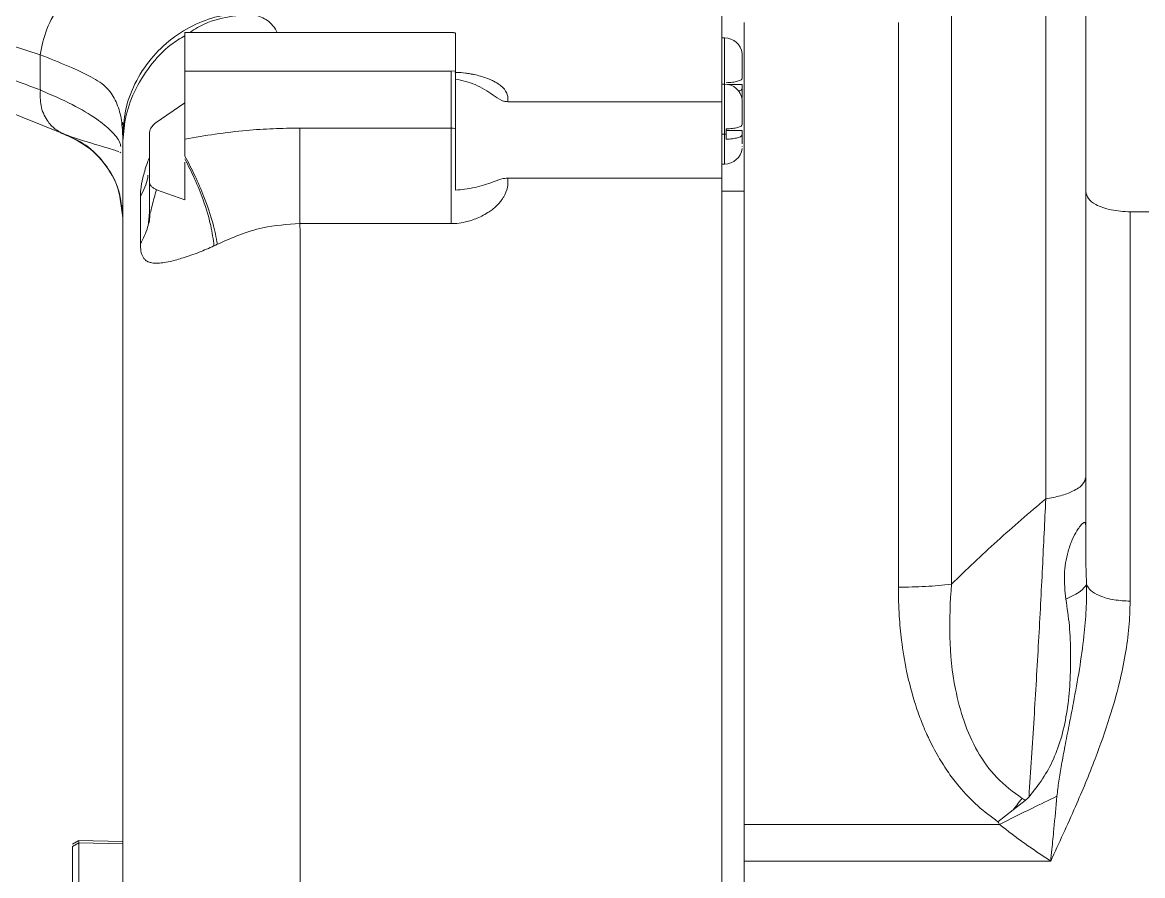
# Model space of a CAD drawing. Header units: millimetres. Extents: x 169 to 14583, y -399 to 10804.
# Drawn here: x 9092.7 to 9218.9, y 6290.1 to 6386.2 of the extents above; entities that cross this region are included whole.
import ezdxf

# ---------------------------------------------------------------- set-up
doc = ezdxf.new("R2010")
doc.units = ezdxf.units.MM
doc.header["$LTSCALE"] = 35

msp = doc.modelspace()

# ---------------------------------------------------------------- linework, layer by layer
at = {"color": 7, "linetype": 'Continuous', "lineweight": 18}
for p, q in [((9212.467, 6405.026), (9212.467, 6367.138)), ((9140.967, 6385.06), (9110.967, 6385.06)), ((9110.967, 6385.037), (9110.967, 6385.06)), ((9141.467, 6385.014), (9140.967, 6385.06)), ((9140.967, 6385.039), (9140.967, 6385.06)), ((9088.637, 6384.52), (9094.664, 6382.571)), ((9171.767, 6384.467), (9171.467, 6384.467)), ((9173.767, 6382.489), (9173.767, 6382.466)), ((9173.767, 6382.489), (9173.767, 6382.463)), ((9173.767, 6382.21), (9173.767, 6382.184)), ((9173.767, 6382.162), (9173.767, 6382.184)), ((9110.967, 6380.721), (9140.967, 6380.721)), ((9140.967, 6380.721), (9141.467, 6380.773)), ((9171.767, 6379.265), (9171.467, 6379.265)), ((9172.119, 6379.234), (9173.767, 6379.234)), ((9173.767, 6378.771), (9173.767, 6379.234)), ((9088.457, 6377.218), (9097.477, 6373.579)), ((9171.467, 6377.279), (9147.353, 6377.279)), ((9173.767, 6377.445), (9173.767, 6377.471)), ((9173.767, 6377.445), (9173.767, 6377.467)), ((9173.767, 6377.287), (9173.767, 6377.265)), ((9173.767, 6377.287), (9173.767, 6377.261)), ((9110.967, 6377.142), (9107.63, 6374.873)), ((9173.767, 6377.009), (9173.767, 6376.983)), ((9173.767, 6376.961), (9173.767, 6376.983)), ((9097.467, 6373.583), (9097.025, 6373.782)), ((9104.009, 6374.442), (9104.021, 6373.681)), ((9123.935, 6374.313), (9140.967, 6374.313)), ((9171.767, 6373.624), (9171.467, 6373.624)), ((9171.967, 6374.217), (9171.967, 6373.626)), ((9171.967, 6374.033), (9173.767, 6374.033)), ((9171.967, 6373.626), (9171.967, 6373.056)), ((9173.767, 6373.569), (9173.767, 6374.033)), ((9110.967, 6371.168), (9110.967, 6373.062)), ((9173.767, 6372.243), (9173.767, 6372.269)), ((9173.767, 6372.243), (9173.767, 6372.266)), ((9103.748, 6371.525), (9103.645, 6371.591)), ((9171.467, 6370.265), (9171.767, 6370.265)), ((9106.839, 6369.002), (9106.829, 6369.015)), ((9147.353, 6368.674), (9171.467, 6368.674)), ((9103.563, 6367.107), (9103.967, 6364.233)), ((9106.967, 6364.735), (9106.967, 6368.266)), ((9107.762, 6367.375), (9110.967, 6366.251)), ((9173.967, 6367.222), (9171.467, 6367.222)), ((9212.467, 6367.138), (9212.467, 6327.092)), ((9103.782, 6365.633), (9103.967, 6364.216)), ((9103.864, 6365.647), (9103.896, 6365.572)), ((9217.467, 6364.883), (9227.467, 6364.883)), ((9217.467, 6321.042), (9217.467, 6364.883)), ((9123.935, 6363.559), (9140.967, 6363.559)), ((9204.282, 6297.538), (9205.654, 6298.598)), ((9202.566, 6296.199), (9204.282, 6297.538)), ((9173.967, 6295.896), (9202.74, 6295.896)), ((9099.017, 6294.097), (9098.317, 6293.67)), ((9103.967, 6293.976), (9098.987, 6294.098)), ((9099.017, 6293.837), (9099.017, 6293.993)), ((9099.017, 6293.837), (9098.317, 6293.423)), ((9103.967, 6293.72), (9099.017, 6293.837)), ((9173.967, 6291.767), (9173.967, 6234.508)), ((9173.967, 6291.767), (9208.512, 6291.767))]:
    msp.add_line(p, q, dxfattribs=at)
at = {"color": 7, "linetype": 'Continuous', "lineweight": 18, "flags": 128}
msp.add_lwpolyline([(9123.935, 6363.559), (9123.943, 6362.506), (9123.95, 6360.953), (9123.955, 6358.863), (9123.96, 6356.194), (9123.963, 6352.894), (9123.965, 6348.911), (9123.967, 6344.191), (9123.967, 6339.133), (9123.967, 6335.499), (9123.967, 6330.891), (9123.967, 6325.412), (9123.967, 6319.983), (9123.967, 6311.687), (9123.967, 6310.64), (9123.967, 6310.509), (9123.967, 6310.493), (9123.967, 6310.491), (9123.967, 6310.49), (9123.967, 6310.49), (9123.967, 6310.49), (9123.967, 6310.49), (9123.967, 6310.49), (9123.967, 6310.49), (9123.967, 6310.49), (9123.967, 6310.49), (9123.967, 6310.49), (9123.967, 6310.49), (9123.967, 6310.49), (9123.967, 6310.49), (9123.967, 6310.49), (9123.967, 6310.49), (9123.967, 6310.49), (9123.967, 6310.488), (9123.967, 6310.479), (9123.967, 6310.438), (9123.967, 6310.367), (9123.967, 6309.782), (9123.967, 6308.714), (9123.967, 6307.162), (9123.967, 6305.122), (9123.967, 6302.595), (9123.967, 6298.466), (9123.967, 6293.477), (9123.967, 6287.65)], dxfattribs=at)
at = {"color": 7, "linetype": 'Continuous', "lineweight": 18}
for centre, radius, start, end in [((9140.967, 6382.068), 3, 80.2945, 90), ((9171.767, 6382.467), 2, 7.49901, 90), ((9171.767, 6382.467), 2, 0, 7.49901), ((9171.767, 6377.265), 2, 7.49901, 90), ((9171.767, 6377.265), 2, 0, 7.49901), ((9171.767, 6372.265), 2, 270, 352.5587)]:
    msp.add_arc(centre, radius, start, end, dxfattribs=at)
for points, knots in [([(9088.637, 6384.52), (9088.896, 6385.702), (9089.293, 6387.511), (9090.589, 6389.648), (9091.829, 6391.111), (9093.297, 6392.306), (9095.392, 6393.503), (9097.108, 6393.786), (9098.228, 6393.97)], [0, 0, 0, 0, 0.2424769, 0.37101703, 0.50155147, 0.63186528, 0.75976565, 1, 1, 1, 1]), ([(9103.838, 6391.814), (9103.021, 6391.697), (9101.346, 6391.456), (9098.984, 6390.186), (9096.871, 6388.206), (9095.268, 6385.588), (9094.86, 6383.55), (9094.664, 6382.571)], [0, 0, 0, 0, 0.1836499, 0.3765205, 0.5716904, 0.7943586, 1, 1, 1, 1]), ([(9117.87, 6387.286), (9116.938, 6387.22), (9115.008, 6387.082), (9112.132, 6386.078), (9109.405, 6384.439), (9107.03, 6382.149), (9105.258, 6379.384), (9104.162, 6376.387), (9104.031, 6374.373), (9103.967, 6373.399)], [0, 0, 0, 0, 0.1300572, 0.2692165, 0.4146503, 0.5626116, 0.7157734, 0.8627123, 1, 1, 1, 1]), ([(9197.325, 6322.945), (9197.325, 6325.757), (9197.325, 6331.381), (9197.325, 6339.432), (9197.325, 6347.097), (9197.325, 6354.279), (9197.325, 6360.911), (9197.325, 6366.926), (9197.325, 6372.263), (9197.325, 6376.87), (9197.325, 6380.699), (9197.325, 6383.718), (9197.325, 6385.874), (9197.325, 6387.222), (9197.325, 6387.379), (9197.325, 6387.457)], [0, 0, 0, 0, 0.0770118, 0.1540237, 0.2310355, 0.3080473, 0.3850592, 0.462071, 0.5390829, 0.6160947, 0.6931065, 0.7701184, 0.8471302, 0.924142, 1, 1, 1, 1]), ([(9111.513, 6385.068), (9111.806, 6385.266), (9113.038, 6386.1), (9115.499, 6386.882), (9117.622, 6387.06), (9118.646, 6387.145)], [0, 0, 0, 0, 0.1387266, 0.5844707, 1, 1, 1, 1]), ([(9118.646, 6387.145), (9119.144, 6386.971), (9120.159, 6386.615), (9121.003, 6385.835), (9121.328, 6385.12), (9121.352, 6385.068)], [0, 0, 0, 0, 0.4714485, 0.9610306, 1, 1, 1, 1]), ([(9171.467, 6387.04), (9171.467, 6386.753), (9171.467, 6386.18), (9171.467, 6384.107), (9171.467, 6381.258), (9171.467, 6378.605), (9171.467, 6377.279)], [0, 0, 0, 0, 0.2496392, 0.4999671, 0.7503142, 1, 1, 1, 1]), ([(9173.967, 6386.199), (9173.967, 6386.121), (9173.967, 6385.959), (9173.967, 6384.46), (9173.967, 6382.032), (9173.967, 6378.624), (9173.967, 6374.303), (9173.967, 6369.111), (9173.967, 6363.112), (9173.967, 6356.373), (9173.967, 6348.974), (9173.967, 6340.998), (9173.967, 6332.54), (9173.967, 6323.696), (9173.967, 6314.569), (9173.967, 6305.262), (9173.967, 6299.018), (9173.967, 6295.896)], [0, 0, 0, 0, 0.0636442, 0.1305268, 0.1974093, 0.2642919, 0.3311744, 0.398057, 0.4649395, 0.5318221, 0.5987047, 0.6655872, 0.7324698, 0.7993523, 0.8662349, 0.9331174, 1, 1, 1, 1]), ([(9191.351, 6386.141), (9191.351, 6386.167), (9191.351, 6386.348), (9191.351, 6385.549), (9191.351, 6383.683), (9191.351, 6380.567), (9191.351, 6376.382), (9191.351, 6371.146), (9191.351, 6364.941), (9191.351, 6357.847), (9191.351, 6349.963), (9191.351, 6341.388), (9191.351, 6332.265), (9191.351, 6325.83), (9191.351, 6322.612)], [0, 0, 0, 0, 0.0148677, 0.1044252, 0.1939827, 0.2835402, 0.3730976, 0.4626551, 0.5522126, 0.6417701, 0.7313276, 0.820885, 0.9104425, 1, 1, 1, 1]), ([(9110.967, 6385.06), (9110.967, 6384.286), (9110.967, 6382.906), (9110.967, 6381.389), (9110.967, 6380.721)], [0, 0, 0, 0, 0.559992, 1, 1, 1, 1]), ([(9141.467, 6380.773), (9141.467, 6381.6), (9141.467, 6383.076), (9141.467, 6384.422), (9141.467, 6385.014)], [0, 0, 0, 0, 0.5599923, 1, 1, 1, 1]), ([(9103.967, 6372.479), (9104.028, 6373.448), (9104.154, 6375.455), (9105.198, 6378.475), (9106.946, 6381.319), (9108.925, 6383.497), (9110.439, 6384.4), (9110.967, 6384.716)], [0, 0, 0, 0, 0.2025764, 0.4194349, 0.6460501, 0.8764327, 1, 1, 1, 1]), ([(9171.767, 6384.388), (9171.767, 6384.391), (9171.767, 6384.396), (9171.767, 6383.627), (9171.767, 6382.303), (9171.767, 6380.726), (9171.767, 6379.696), (9171.767, 6379.253)], [0, 0, 0, 0, 0.1480782, 0.3749156, 0.6017531, 0.8285905, 1, 1, 1, 1]), ([(9094.664, 6382.571), (9095.76, 6382.133), (9097.952, 6381.256), (9100.46, 6380.08), (9102.216, 6379.022), (9103.269, 6377.31), (9103.86, 6375.461), (9103.931, 6374.085), (9103.967, 6373.399)], [0, 0, 0, 0, 0.187616, 0.3751284, 0.5625089, 0.7093773, 0.8553102, 1, 1, 1, 1]), ([(9094.664, 6382.571), (9094.667, 6381.83), (9094.673, 6380.507), (9094.679, 6379.18), (9094.682, 6378.595)], [0, 0, 0, 0, 0.5599744, 1, 1, 1, 1]), ([(9173.767, 6382.463), (9173.767, 6382.442), (9173.767, 6382.404), (9173.767, 6382.27), (9173.767, 6382.21)], [0, 0, 0, 0, 0.5593966, 1, 1, 1, 1]), ([(9094.682, 6378.595), (9092.959, 6379.244), (9089.882, 6380.403), (9087.059, 6381.636), (9085.817, 6382.178)], [0, 0, 0, 0, 0.5599973, 1, 1, 1, 1]), ([(9173.767, 6382.162), (9173.767, 6382.037), (9173.767, 6381.787), (9173.767, 6381.236), (9173.767, 6380.61), (9173.767, 6380.158), (9173.767, 6379.931)], [0, 0, 0, 0, 0.2509654, 0.5007108, 0.750145, 1, 1, 1, 1]), ([(9110.967, 6373.062), (9110.967, 6373.657), (9110.967, 6374.858), (9110.967, 6376.864), (9110.967, 6378.882), (9110.967, 6380.111), (9110.967, 6380.721)], [0, 0, 0, 0, 0.2479103, 0.4997624, 0.7517884, 1, 1, 1, 1]), ([(9147.353, 6377.279), (9147.364, 6377.406), (9147.388, 6377.685), (9147.301, 6378.132), (9147.113, 6378.499), (9146.892, 6378.774), (9146.743, 6378.929), (9146.501, 6379.142), (9146.187, 6379.366), (9145.733, 6379.617), (9145.227, 6379.847), (9144.614, 6380.067), (9144.038, 6380.227), (9143.568, 6380.334), (9143.3, 6380.386), (9143.132, 6380.416), (9142.921, 6380.453), (9142.436, 6380.522), (9141.863, 6380.582), (9141.457, 6380.59), (9141.376, 6380.592)], [0, 0, 0, 0, 0.075586, 0.1675982, 0.2753678, 0.3111392, 0.3540307, 0.3836203, 0.465291, 0.5252279, 0.5935609, 0.6743301, 0.7522464, 0.7875235, 0.8242774, 0.8349618, 0.8382986, 0.8880782, 0.9777327, 1, 1, 1, 1]), ([(9141.467, 6374.226), (9141.467, 6374.764), (9141.467, 6375.842), (9141.469, 6377.545), (9141.47, 6379.228), (9141.468, 6380.258), (9141.467, 6380.773)], [0, 0, 0, 0, 0.2500049, 0.5000046, 0.7500006, 1, 1, 1, 1]), ([(9147.353, 6377.279), (9147.241, 6377.287), (9147.003, 6377.303), (9146.387, 6377.52), (9145.395, 6378.242), (9143.83, 6379.281), (9142.225, 6379.657), (9141.467, 6379.834)], [0, 0, 0, 0, 0.0476912, 0.1010781, 0.2905502, 0.6647889, 1, 1, 1, 1]), ([(9173.767, 6379.931), (9173.742, 6379.869), (9173.691, 6379.741), (9173.263, 6379.581), (9172.687, 6379.457), (9172.204, 6379.431), (9171.967, 6379.418)], [0, 0, 0, 0, 0.2501593, 0.5054568, 0.7567462, 1, 1, 1, 1]), ([(9094.682, 6378.595), (9094.666, 6378.001), (9094.634, 6376.781), (9095.319, 6375.249), (9096.305, 6374.143), (9097.087, 6373.766), (9097.467, 6373.583)], [0, 0, 0, 0, 0.2732717, 0.5616588, 0.7867278, 1, 1, 1, 1]), ([(9103.748, 6372.229), (9103.718, 6372.375), (9103.602, 6372.946), (9102.722, 6373.985), (9101.009, 6375.416), (9098.435, 6376.958), (9095.933, 6378.049), (9094.682, 6378.595)], [0, 0, 0, 0, 0.0727112, 0.2854062, 0.4981806, 0.7490318, 1, 1, 1, 1]), ([(9171.767, 6379.187), (9171.767, 6379.189), (9171.767, 6379.195), (9171.767, 6378.426), (9171.767, 6377.102), (9171.767, 6375.383), (9171.767, 6374.21), (9171.767, 6373.624)], [0, 0, 0, 0, 0.1403015, 0.3552262, 0.5701508, 0.7850754, 1, 1, 1, 1]), ([(9173.324, 6378.461), (9173.442, 6378.502), (9173.71, 6378.593), (9173.747, 6378.707), (9173.767, 6378.771)], [0, 0, 0, 0, 0.4436112, 1, 1, 1, 1]), ([(9173.767, 6378.771), (9173.767, 6378.583), (9173.767, 6378.209), (9173.767, 6377.87), (9173.767, 6377.765), (9173.767, 6377.743)], [0, 0, 0, 0, 0.4420712, 0.8819934, 1, 1, 1, 1]), ([(9171.467, 6368.674), (9171.467, 6369.307), (9171.467, 6370.573), (9171.467, 6373.338), (9171.467, 6375.785), (9171.467, 6377.279)], [0, 0, 0, 0, 0.2800606, 0.5601211, 1, 1, 1, 1]), ([(9173.767, 6377.261), (9173.767, 6377.24), (9173.767, 6377.203), (9173.767, 6377.068), (9173.767, 6377.009)], [0, 0, 0, 0, 0.5593966, 1, 1, 1, 1]), ([(9173.767, 6376.961), (9173.767, 6376.835), (9173.767, 6376.586), (9173.767, 6376.035), (9173.767, 6375.408), (9173.767, 6374.956), (9173.767, 6374.73)], [0, 0, 0, 0, 0.25096538, 0.50071079, 0.75014501, 1, 1, 1, 1]), ([(9103.838, 6375.09), (9103.882, 6374.993), (9103.967, 6374.808), (9104.004, 6374.675), (9104.021, 6374.612)], [0, 0, 0, 0, 0.52646623, 1, 1, 1, 1]), ([(9106.967, 6373.668), (9107, 6373.881), (9107.055, 6374.236), (9107.359, 6374.634), (9107.561, 6374.813), (9107.63, 6374.873)], [0, 0, 0, 0, 0.4989324, 0.8290332, 1, 1, 1, 1]), ([(9173.767, 6374.73), (9173.742, 6374.667), (9173.691, 6374.54), (9173.263, 6374.38), (9172.687, 6374.255), (9172.204, 6374.23), (9171.967, 6374.217)], [0, 0, 0, 0, 0.2501593, 0.5054568, 0.7567462, 1, 1, 1, 1]), ([(9097.01, 6373.758), (9097.863, 6373.41), (9099.637, 6372.685), (9101.813, 6370.658), (9103.429, 6368.051), (9103.767, 6366.047), (9103.935, 6365.053)], [0, 0, 0, 0, 0.2334175, 0.4850479, 0.7446662, 1, 1, 1, 1]), ([(9097.467, 6373.583), (9098.472, 6373.094), (9100.528, 6372.094), (9102.56, 6369.567), (9103.622, 6367.308), (9103.745, 6366.019), (9103.782, 6365.633)], [0, 0, 0, 0, 0.3110346, 0.6367156, 0.8911447, 1, 1, 1, 1]), ([(9103.523, 6371.67), (9103.146, 6371.796), (9102.398, 6372.048), (9100.321, 6372.618), (9098.411, 6373.264), (9097.467, 6373.583)], [0, 0, 0, 0, 0.3393298, 0.6734582, 1, 1, 1, 1]), ([(9103.967, 6373.399), (9103.967, 6373.23), (9103.967, 6372.934), (9103.967, 6372.616), (9103.967, 6372.479)], [0, 0, 0, 0, 0.5713465, 1, 1, 1, 1]), ([(9106.967, 6368.266), (9106.967, 6369.161), (9106.967, 6370.76), (9106.967, 6372.779), (9106.967, 6373.668)], [0, 0, 0, 0, 0.5598636, 1, 1, 1, 1]), ([(9110.967, 6373.062), (9112.108, 6373.263), (9114.41, 6373.671), (9117.738, 6374.047), (9120.922, 6374.274), (9122.93, 6374.3), (9123.935, 6374.313)], [0, 0, 0, 0, 0.2670754, 0.5389451, 0.7692699, 1, 1, 1, 1]), ([(9123.935, 6374.313), (9123.935, 6373.25), (9123.935, 6371.124), (9123.935, 6368.054), (9123.935, 6365.459), (9123.935, 6364.192), (9123.935, 6363.559)], [0, 0, 0, 0, 0.2797883, 0.5595767, 0.7797883, 1, 1, 1, 1]), ([(9140.967, 6374.313), (9141.047, 6374.308), (9141.22, 6374.298), (9141.381, 6374.251), (9141.467, 6374.226)], [0, 0, 0, 0, 0.46500219, 1, 1, 1, 1]), ([(9140.967, 6363.559), (9140.967, 6364.381), (9140.967, 6366.026), (9140.967, 6368.99), (9140.967, 6371.825), (9140.967, 6373.484), (9140.967, 6374.313)], [0, 0, 0, 0, 0.2797883, 0.5595767, 0.7797883, 1, 1, 1, 1]), ([(9141.467, 6374.226), (9141.467, 6373.101), (9141.467, 6370.799), (9141.467, 6368.504), (9141.467, 6367.33)], [0, 0, 0, 0, 0.48844429, 1, 1, 1, 1]), ([(9171.967, 6373.626), (9171.93, 6373.626), (9171.863, 6373.624), (9171.797, 6373.624), (9171.767, 6373.624)], [0, 0, 0, 0, 0.5599877, 1, 1, 1, 1]), ([(9171.767, 6373.624), (9171.767, 6373.069), (9171.767, 6371.959), (9171.767, 6370.81), (9171.767, 6370.24), (9171.767, 6370.322), (9171.767, 6370.344)], [0, 0, 0, 0, 0.2988597, 0.5977195, 0.8965792, 1, 1, 1, 1]), ([(9171.967, 6373.056), (9172.205, 6373.069), (9172.688, 6373.095), (9173.264, 6373.22), (9173.691, 6373.38), (9173.742, 6373.507), (9173.767, 6373.569)], [0, 0, 0, 0, 0.2437603, 0.4956334, 0.7503746, 1, 1, 1, 1]), ([(9173.767, 6373.569), (9173.767, 6373.382), (9173.767, 6373.007), (9173.767, 6372.668), (9173.767, 6372.564), (9173.767, 6372.542)], [0, 0, 0, 0, 0.4420712, 0.8819934, 1, 1, 1, 1]), ([(9103.967, 6372.479), (9103.967, 6371.56), (9103.967, 6369.73), (9103.967, 6366.379), (9103.967, 6362.5), (9103.967, 6357.971), (9103.967, 6352.758), (9103.967, 6346.825), (9103.967, 6340.169), (9103.967, 6332.832), (9103.967, 6324.941), (9103.967, 6316.625), (9103.967, 6308.02), (9103.967, 6299.27), (9103.967, 6290.52), (9103.967, 6281.913), (9103.967, 6273.592), (9103.967, 6265.696), (9103.967, 6258.353), (9103.967, 6251.687), (9103.967, 6245.806), (9103.967, 6240.808), (9103.967, 6236.78), (9103.967, 6233.77), (9103.967, 6231.784), (9103.967, 6230.763), (9103.967, 6230.684), (9103.967, 6230.657)], [0, 0, 0, 0, 0.0416917, 0.0830409, 0.1241223, 0.165018, 0.2058032, 0.2465359, 0.2872517, 0.3279649, 0.3686782, 0.4093914, 0.4501047, 0.490818, 0.5315312, 0.5722445, 0.6129577, 0.653671, 0.6943843, 0.7350975, 0.7758108, 0.816524, 0.8572373, 0.8979545, 0.9386925, 0.9794888, 1, 1, 1, 1]), ([(9106.967, 6371.005), (9106.894, 6370.816), (9106.69, 6370.294), (9106.445, 6369.518), (9106.171, 6368.478), (9105.982, 6367.468), (9105.959, 6366.864), (9105.949, 6366.607)], [0, 0, 0, 0, 0.1115134, 0.3098976, 0.471008, 0.7743142, 1, 1, 1, 1]), ([(9114.629, 6361.225), (9114.488, 6361.993), (9114.199, 6363.562), (9113.244, 6366.334), (9112.132, 6368.951), (9111.35, 6370.44), (9110.967, 6371.168)], [0, 0, 0, 0, 0.2746394, 0.5613145, 0.7853604, 1, 1, 1, 1]), ([(9114.247, 6361.044), (9114.153, 6361.787), (9113.959, 6363.318), (9113.139, 6366.009), (9112.112, 6368.601), (9111.346, 6370.097), (9110.967, 6370.836)], [0, 0, 0, 0, 0.2679002, 0.5524406, 0.7790526, 1, 1, 1, 1]), ([(9110.967, 6366.251), (9110.967, 6366.659), (9110.967, 6367.585), (9110.967, 6369.005), (9110.967, 6369.991), (9110.967, 6370.486)], [0, 0, 0, 0, 0.2822638, 0.6399706, 1, 1, 1, 1]), ([(9105.949, 6366.607), (9106.311, 6367.294), (9106.72, 6368.071), (9106.803, 6368.907), (9106.812, 6369.004)], [0, 0, 0, 0, 0.884616, 1, 1, 1, 1]), ([(9140.967, 6363.559), (9141.184, 6363.56), (9141.73, 6363.565), (9142.491, 6363.711), (9143.253, 6363.919), (9143.934, 6364.17), (9144.614, 6364.494), (9145.195, 6364.848), (9145.655, 6365.177), (9146.013, 6365.481), (9146.337, 6365.811), (9146.623, 6366.153), (9146.854, 6366.492), (9147.163, 6367.051), (9147.392, 6367.793), (9147.365, 6368.411), (9147.353, 6368.674)], [0, 0, 0, 0, 0.0574511, 0.14439316, 0.20765046, 0.27533016, 0.34972726, 0.4282385, 0.48348821, 0.52899155, 0.58304957, 0.64218565, 0.68740568, 0.73487104, 0.88715458, 1, 1, 1, 1]), ([(9147.353, 6368.674), (9147.238, 6368.669), (9147, 6368.659), (9146.385, 6368.529), (9145.396, 6368.112), (9144.075, 6367.685), (9142.572, 6367.425), (9141.805, 6367.359), (9141.467, 6367.33)], [0, 0, 0, 0, 0.0486855, 0.1009728, 0.2902835, 0.6639918, 0.8520054, 1, 1, 1, 1]), ([(9171.467, 6368.674), (9171.467, 6366.5), (9171.467, 6362.146), (9171.467, 6354.527), (9171.467, 6346.236), (9171.467, 6337.295), (9171.467, 6327.85), (9171.467, 6318.021), (9171.467, 6307.939), (9171.467, 6297.742), (9171.467, 6287.561), (9171.467, 6277.548), (9171.467, 6267.785), (9171.467, 6261.651), (9171.467, 6258.589)], [0, 0, 0, 0, 0.0832546, 0.166743, 0.25, 0.3332509, 0.4167424, 0.4999999, 0.5832508, 0.6667423, 0.7499998, 0.8332499, 0.916738, 1, 1, 1, 1]), ([(9107.029, 6364.666), (9107.041, 6364.698), (9107.113, 6364.891), (9107.329, 6365.828), (9107.589, 6366.758), (9107.762, 6367.375)], [0, 0, 0, 0, 0.0637457, 0.3792566, 1, 1, 1, 1]), ([(9217.467, 6364.883), (9216.733, 6364.925), (9215.266, 6365.01), (9213.623, 6365.614), (9212.642, 6366.358), (9212.525, 6366.878), (9212.467, 6367.138)], [0, 0, 0, 0, 0.279619, 0.5592379, 0.779619, 1, 1, 1, 1]), ([(9105.949, 6366.607), (9105.952, 6365.664), (9105.957, 6363.98), (9105.96, 6362.088), (9105.961, 6361.256)], [0, 0, 0, 0, 0.560253, 1, 1, 1, 1]), ([(9105.961, 6361.256), (9106.283, 6361.882), (9106.857, 6363.001), (9106.934, 6364.205), (9106.967, 6364.735)], [0, 0, 0, 0, 0.5599608, 1, 1, 1, 1]), ([(9107.031, 6364.756), (9107.017, 6364.444), (9106.996, 6363.986), (9106.897, 6363.587), (9106.853, 6363.507), (9106.831, 6363.467)], [0, 0, 0, 0, 0.5216873, 0.7646537, 1, 1, 1, 1]), ([(9106.967, 6364.735), (9106.967, 6364.715), (9106.968, 6364.674), (9106.971, 6364.629), (9106.977, 6364.598), (9106.99, 6364.58), (9107.007, 6364.605), (9107.024, 6364.652), (9107.029, 6364.666)], [0, 0, 0, 0, 0.115099, 0.2275774, 0.3429596, 0.4771918, 0.8507604, 1, 1, 1, 1]), ([(9114.629, 6361.225), (9115.456, 6361.599), (9117.097, 6362.342), (9120.204, 6363.307), (9122.525, 6363.464), (9123.935, 6363.559)], [0, 0, 0, 0, 0.28510367, 0.56569372, 1, 1, 1, 1]), ([(9105.961, 6361.256), (9105.972, 6360.988), (9105.998, 6360.371), (9106.172, 6359.897), (9106.358, 6359.62), (9106.476, 6359.487), (9106.626, 6359.366), (9106.835, 6359.248), (9107.089, 6359.159), (9107.409, 6359.106), (9108.043, 6359.076), (9108.919, 6359.199), (9110.016, 6359.471), (9111.071, 6359.781), (9112.447, 6360.257), (9113.682, 6360.797), (9114.247, 6361.044)], [0, 0, 0, 0, 0.0798188, 0.1840871, 0.2106615, 0.2407401, 0.2741099, 0.310597, 0.3648888, 0.4065301, 0.4572299, 0.6263981, 0.6960404, 0.7566101, 0.888771, 1, 1, 1, 1]), ([(9114.247, 6361.044), (9114.318, 6361.077), (9114.445, 6361.136), (9114.573, 6361.198), (9114.629, 6361.225)], [0, 0, 0, 0, 0.5589805, 1, 1, 1, 1]), ([(9212.467, 6335.022), (9212.397, 6334.744), (9212.253, 6334.169), (9211.156, 6333.44), (9209.681, 6332.879), (9208.525, 6332.661), (9207.954, 6332.553)], [0, 0, 0, 0, 0.2668715, 0.5513985, 0.778485, 1, 1, 1, 1]), ([(9207.954, 6332.553), (9206.106, 6330.993), (9202.453, 6327.909), (9199.021, 6324.586), (9197.325, 6322.945)], [0, 0, 0, 0, 0.5060258, 1, 1, 1, 1]), ([(9207.954, 6332.553), (9207.836, 6329.992), (9207.593, 6324.766), (9207.149, 6316.41), (9206.643, 6307.704), (9206.263, 6301.938), (9206.069, 6299.001)], [0, 0, 0, 0, 0.2355463, 0.4806743, 0.7354678, 1, 1, 1, 1]), ([(9212.467, 6329.397), (9212.465, 6329.504), (9212.461, 6329.713), (9212.41, 6329.876), (9212.317, 6329.925), (9212.148, 6329.842), (9211.869, 6329.563), (9211.428, 6328.942), (9210.9, 6327.954), (9210.318, 6326.277), (9209.937, 6323.953), (9210.125, 6322.18), (9210.222, 6321.255)], [0, 0, 0, 0, 0.05092025, 0.09998627, 0.14768188, 0.19520392, 0.26838586, 0.34361224, 0.44340672, 0.55997928, 0.77061839, 1, 1, 1, 1]), ([(9212.554, 6322.879), (9212.526, 6323.668), (9212.478, 6325.069), (9212.47, 6326.477), (9212.467, 6327.092)], [0, 0, 0, 0, 0.5632777, 1, 1, 1, 1]), ([(9205.281, 6298.831), (9204.288, 6299.564), (9202.305, 6301.028), (9200.162, 6304.093), (9198.656, 6307.493), (9197.535, 6311.829), (9196.979, 6317.054), (9197.21, 6320.973), (9197.325, 6322.945)], [0, 0, 0, 0, 0.13719504, 0.27386916, 0.41185219, 0.55164822, 0.77436392, 1, 1, 1, 1]), ([(9191.351, 6322.612), (9191.37, 6321.53), (9191.403, 6319.547), (9191.706, 6316.388), (9192.192, 6313.421), (9192.868, 6310.659), (9193.468, 6308.775), (9193.93, 6307.537), (9194.229, 6306.8), (9194.493, 6306.192), (9194.995, 6305.096), (9195.785, 6303.578), (9196.954, 6301.748), (9198.405, 6299.866), (9200.207, 6297.956), (9201.795, 6296.774), (9202.566, 6296.199)], [0, 0, 0, 0, 0.1114718, 0.2043065, 0.3230955, 0.4152392, 0.4900832, 0.5209648, 0.547447, 0.569503, 0.587109, 0.6678318, 0.7398978, 0.8031324, 0.9042995, 1, 1, 1, 1]), ([(9209.215, 6299.078), (9209.279, 6299.638), (9209.416, 6300.829), (9209.739, 6302.686), (9210.132, 6304.792), (9210.593, 6307.108), (9211.16, 6310.008), (9211.764, 6313.344), (9212.256, 6316.852), (9212.546, 6320.029), (9212.551, 6321.956), (9212.554, 6322.879)], [0, 0, 0, 0, 0.07024572, 0.14924001, 0.23446361, 0.33655472, 0.44263545, 0.60162443, 0.75771545, 0.88392013, 1, 1, 1, 1]), ([(9210.222, 6321.255), (9210.843, 6321.566), (9211.947, 6322.119), (9212.369, 6322.647), (9212.554, 6322.879)], [0, 0, 0, 0, 0.5621851, 1, 1, 1, 1]), ([(9217.467, 6321.042), (9216.852, 6321.071), (9215.572, 6321.133), (9214.026, 6321.601), (9212.969, 6322.212), (9212.69, 6322.66), (9212.554, 6322.879)], [0, 0, 0, 0, 0.2664008, 0.5541815, 0.7823297, 1, 1, 1, 1]), ([(9206.069, 6299.001), (9206.601, 6299.676), (9207.669, 6301.028), (9208.911, 6303.292), (9209.826, 6305.854), (9210.411, 6308.75), (9210.725, 6311.871), (9210.793, 6315.09), (9210.674, 6318.27), (9210.371, 6320.271), (9210.222, 6321.255)], [0, 0, 0, 0, 0.1119323, 0.2245928, 0.3466552, 0.4736801, 0.6057474, 0.7400647, 0.8722216, 1, 1, 1, 1]), ([(9208.512, 6291.767), (9209.457, 6293.81), (9211.221, 6297.62), (9213.46, 6303.016), (9215.103, 6307.642), (9216.224, 6311.567), (9216.943, 6314.96), (9217.381, 6318.058), (9217.439, 6320.067), (9217.467, 6321.042)], [0, 0, 0, 0, 0.2171172, 0.4049743, 0.5651133, 0.6936759, 0.8026369, 0.9042827, 1, 1, 1, 1]), ([(9202.74, 6295.896), (9203.975, 6296.513), (9206.241, 6297.644), (9208.285, 6298.629), (9209.215, 6299.077)], [0, 0, 0, 0, 0.5452743, 1, 1, 1, 1]), ([(9206.069, 6299.001), (9206.005, 6298.927), (9205.878, 6298.781), (9205.728, 6298.658), (9205.654, 6298.598)], [0, 0, 0, 0, 0.5095546, 1, 1, 1, 1]), ([(9208.512, 6291.767), (9208.555, 6292.202), (9208.673, 6293.395), (9208.911, 6295.81), (9209.1, 6297.842), (9209.215, 6299.077)], [0, 0, 0, 0, 0.1833797, 0.5037489, 1, 1, 1, 1]), ([(9205.281, 6298.831), (9205.096, 6298.592), (9204.766, 6298.165), (9204.43, 6297.73), (9204.282, 6297.538)], [0, 0, 0, 0, 0.56, 1, 1, 1, 1]), ([(9205.654, 6298.598), (9205.585, 6298.641), (9205.46, 6298.719), (9205.336, 6298.797), (9205.281, 6298.831)], [0, 0, 0, 0, 0.5599934, 1, 1, 1, 1]), ([(9173.967, 6295.896), (9173.967, 6295.093), (9173.967, 6293.659), (9173.967, 6292.346), (9173.967, 6291.767)], [0, 0, 0, 0, 0.5597723, 1, 1, 1, 1]), ([(9202.566, 6296.199), (9202.598, 6296.142), (9202.656, 6296.041), (9202.714, 6295.94), (9202.74, 6295.896)], [0, 0, 0, 0, 0.5592985, 1, 1, 1, 1]), ([(9202.74, 6295.896), (9203.683, 6295.169), (9205.584, 6293.705), (9207.531, 6292.416), (9208.512, 6291.767)], [0, 0, 0, 0, 0.4963087, 1, 1, 1, 1]), ([(9098.317, 6277.992), (9098.317, 6277.973), (9098.317, 6277.866), (9098.317, 6278.839), (9098.317, 6280.867), (9098.317, 6283.724), (9098.317, 6286.881), (9098.317, 6289.859), (9098.317, 6292.284), (9098.317, 6293.043), (9098.317, 6293.423)], [0, 0, 0, 0, 0.0281955, 0.167025, 0.3058512, 0.4446808, 0.583507, 0.7223366, 0.8611259, 1, 1, 1, 1]), ([(9099.017, 6277.565), (9099.017, 6277.545), (9099.017, 6277.428), (9099.017, 6278.468), (9099.017, 6280.593), (9099.017, 6283.615), (9099.017, 6286.943), (9099.017, 6290.078), (9099.017, 6292.644), (9099.017, 6293.44), (9099.017, 6293.837)], [0, 0, 0, 0, 0.0284925, 0.1672793, 0.3060661, 0.4448529, 0.5836397, 0.7224264, 0.8612132, 1, 1, 1, 1])]:
    msp.add_open_spline(points, degree=3, knots=knots, dxfattribs=at)
for points in [[(9207.954, 6388.989), (9207.954, 6387.933), (9207.954, 6385.821), (9207.954, 6381.111), (9207.954, 6375.35), (9207.954, 6368.503), (9207.954, 6360.699), (9207.954, 6352.029), (9207.954, 6342.656), (9207.954, 6335.921), (9207.954, 6332.553)], [(9140.967, 6380.721), (9140.967, 6380.216), (9140.967, 6379.206), (9140.967, 6377.561), (9140.967, 6375.898), (9140.967, 6374.841), (9140.967, 6374.313)], [(9107.762, 6367.375), (9107.643, 6367.435), (9107.405, 6367.556), (9107.159, 6367.777), (9106.997, 6368.016), (9106.977, 6368.183), (9106.967, 6368.266)], [(9197.325, 6322.945), (9196.362, 6322.848), (9194.434, 6322.655), (9192.379, 6322.626), (9191.351, 6322.612)]]:
    msp.add_open_spline(points, degree=3, dxfattribs=at)

doc.saveas('drawing.dxf')
